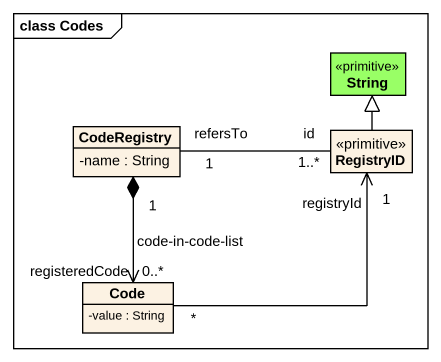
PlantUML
@startuml
mainframe class Codes
hide circle
hide empty members
skinparam classAttributeIconSize 0
class String <<primitive>> #99FF66
class CodeRegistry {
  -name : String
}
class RegistryID <<primitive>>
class Code {
  -value : String
}
CodeRegistry "refersTo\n1" -right- "id\n1..*" RegistryID
CodeRegistry "1" *--> "registeredCode\n0..*" Code : code-in-code-list
RegistryID -up-|> String
RegistryID "registryId\n1" <-- "*" Code
@enduml
